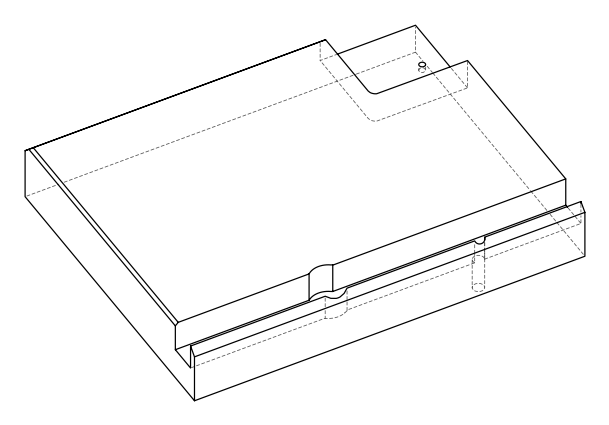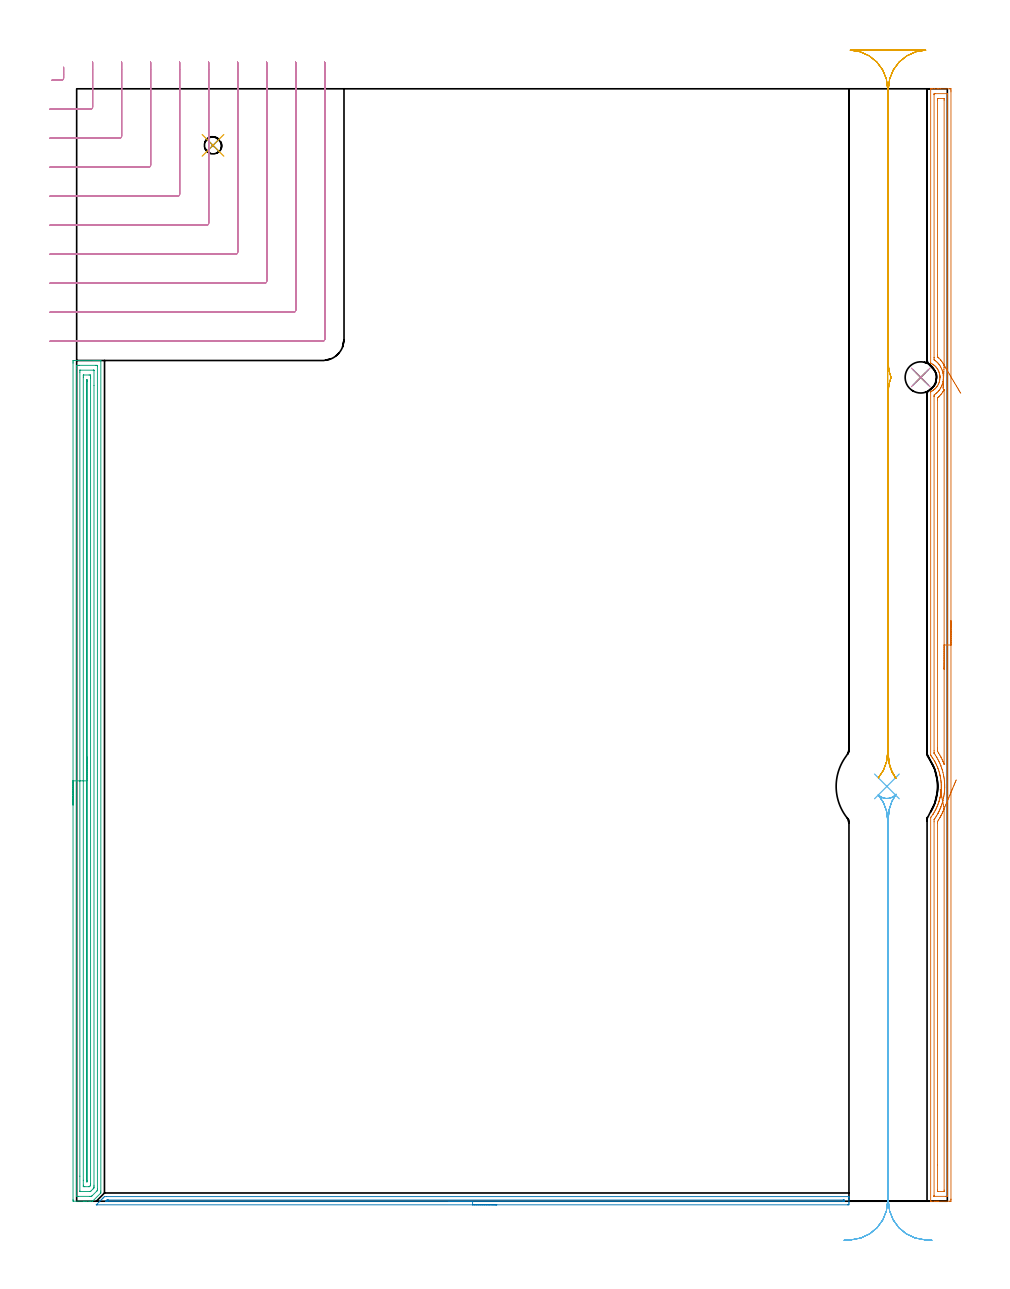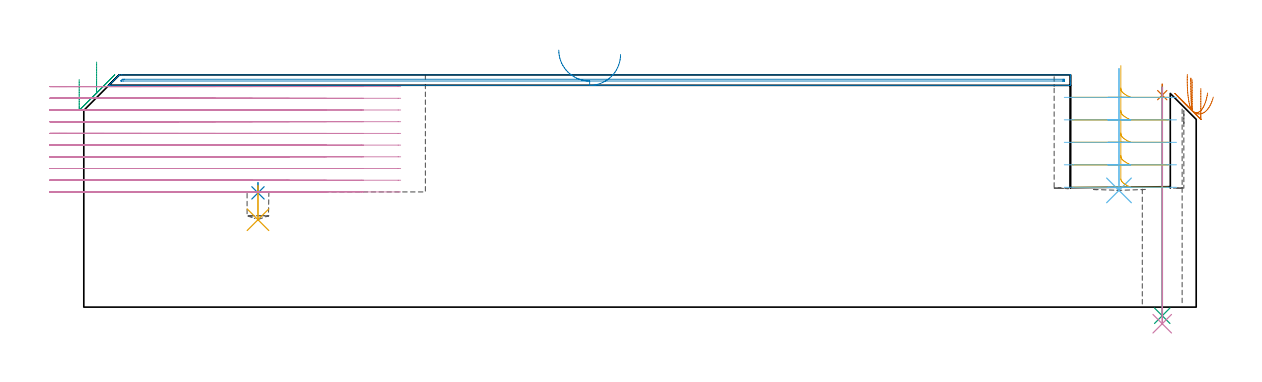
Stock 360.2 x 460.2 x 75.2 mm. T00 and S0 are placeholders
(PLAN: 12 operations, 7 tool changes, 69.8 min)
(1 SPOT_DRILL | STEP1HOLE | NXT0321_9005460120000 | 0.03 min | 582 mm3)
(2 SPOT_DRILL_1 | STEP1POCKET | NXT0321_9005460120000 | 0.04 min | 4146 mm3)
(3 DRILL_THROUGH_HOLE_INTO_CENTER | STEP1HOLE | NXT0301_042 | 0.3 min | 2719 mm3)
(4 DRILL_TO_ENLARGE_THROUGH_HOLE | STEP1HOLE | UGT0301_237 | 0.31 min | 6487 mm3)
(5 DRILL_BLIND_HOLE_INTO_CENTER | STEP1POCKET | NXT0301_042 | 0.05 min | 342 mm3)
(6 INDEXABLE_INSERT_DRILL_BLIND_HOLE_FROM_SOLID | STEP1POCKET_1 | NXT0302_036 | 0.16 min | 51102 mm3)
(7 AREA_MILL | FG_CHAMFER_SURFACE | UGT0205_001 | 11.42 min | 46106 mm3)
(8 AREA_MILL_1 | FG_CHAMFER_SURFACE_1 | UGT0205_001 | 5.1 min | 1828 mm3)
(9 AREA_MILL_2 | FG_CHAMFER_SURFACE_2 | UGT0205_001 | 14.06 min | 23388 mm3)
(10 MILL_CORNER_NOTCH_RECTANGULAR | CORNER_NOTCH_RECTANGULAR | NXT0201_012 | Follow Part, ap 4, ae 75% | 26.84 min | 465970 mm3)
(11 MILL_RECTANGULAR_SLOT | SLOT_RECTANGULAR | UGT0201_004 | Follow Part, ap 8, ae 75% | 7.36 min | 309107 mm3)
(12 MILL_RECTANGULAR_SLOT_1 | SLOT_RECTANGULAR_1 | UGT0201_004 | Follow Part, ap 8, ae 75% | 4.09 min | 177051 mm3)
(TOOL NXT0321_9005460120000 | NC Spot Drill, 142deg, 12mm, Carbide, Uncoated | D12 PA142 FL30 Z2)
(TOOL NXT0301_042 | Carbide Drill 7.1mm [860.1-0710-057A1-MM 2214] | D7.1 PA140 FL85 Z2)
(TOOL UGT0301_237 | Twist Drill 12.9 mm | D12.9 PA118 FL97 Z2)
(TOOL NXT0302_036 | Index. Insert Drill 42mm [880-D4200L50-05] | D42 PA176 FL210 Z2)
(TOOL UGT0205_001 | Chamfer Mill 20 x 3 x 45 deg. | D20 FL50 Z2)
(TOOL NXT0201_012 | ENDMILL 16mm [2P460-1600-NA 1630] | D16 FL38 Z6)
(TOOL UGT0201_004 | End Mill 32 mm | D32 FL53 Z6)
(OP 1 SPOT_DRILL)
G17 G21 G94 G90
T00 M6
G54
G17 G0 G90 X349.2 Y340.8 S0 M3
G43 Z85.2 H0
G94 G81 G98 Z68.645 F250. R72.2
G80
M5
M2
(OP 2 SPOT_DRILL_1)
G17 G21 G94 G90
T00 M6
G54
G17 G0 G90 X56.4 Y436.8 S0 M3
G43 Z85.2 H0
G94 G81 G98 Z36.994 F250. R40.3
G80
M5
M2
(OP 3 DRILL_THROUGH_HOLE_INTO_CENTER)
G17 G21 G94 G90
T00 M6
G54
G17 G0 G90 X349.2 Y340.8 S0 M3
G43 Z85.2 H1
G94 G73 G98 Z-2.792 F250. Q6.545 R71.2
G80
M5
M2
(OP 4 DRILL_TO_ENLARGE_THROUGH_HOLE)
G17 G21 G94 G90
T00 M6
G54
G17 G0 G90 X349.2 Y340.8 S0 M3
G43 Z85.2 H0
G94 G73 G98 Z-5.376 F250. Q12.429 R71.2
G80
M5
M2
(OP 5 DRILL_BLIND_HOLE_INTO_CENTER)
G17 G21 G94 G90
T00 M6
G54
G17 G0 G90 X56.4 Y436.8 S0 M3
G43 Z85.2 H1
G94 G81 G98 Z28.3 F250. R39.3
G80
M5
M2
(OP 6 INDEXABLE_INSERT_DRILL_BLIND_HOLE_FROM_SOLID)
G17 G21 G94 G90
T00 M6
G54
G17 G0 G90 X335.2 Y171.6 S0 M3
G43 Z85.2 H1
G94 G81 G98 Z37.8 F250. R77.2
G80
M5
M2
(OP 7 AREA_MILL)
G17 G21 G94 G90
T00 M6
G54
G17 G0 G90 X361.7 Y240.1 S1061 M3
G43 Z85.2 H0
Z70.8
G94 G1 Y240.062 Z69.928 F250.
Y239.948 Z69.064
Y239.759 Z68.212
Y239.497 Z67.38
Y239.163 Z66.574
Y238.76 Z65.8
Y238.292 Z65.064
Y237.76 Z64.372
Y237.171 Z63.729
Y236.528 Z63.14
Y235.836 Z62.608
Y235.1 Z62.14
Y234.326 Z61.737
Y233.52 Z61.403
Y232.688 Z61.141
Y231.836 Z60.952
Y230.972 Z60.838
Y230.1 Z60.8
Y0.881
X361.698 Y0.612 Z60.802
X361.692 Y0.007 Z60.806
X361.685 Y0.004 Z60.813
X361.075 Y0. Z61.422
X356.606 Z65.888
X356.044 Z66.453
X355.712 Z66.784
X355.151 Z67.346
X354.818 Z67.677
X353.764 Z68.735
X353.365 Y0.002 Z69.126
X353.33 Y0.005 Z69.161
X353.302 Y0.009 Z69.188
X353.3 Y0.166 Z69.2
Y158.664
X353.305 Y158.733 Z69.191
X353.344 Y158.796 Z69.154
X353.503 Y159.009 Z68.996
X354.138 Y159.903 Z68.361
X354.223 Y160.03 Z68.276
X354.299 Y160.152 Z68.2
X354.372 Y160.271 Z68.124
X354.699 Y160.797 Z67.799
X355.111 Y161.505 Z67.388
X355.213 Y161.692 Z67.286
X355.269 Y161.799 Z67.231
X355.441 Y162.137 Z67.056
X355.489 Y162.236 Z67.008
X355.66 Y162.586 Z66.839
X355.908 Y163.129 Z66.589
X356. Y163.327 Z66.5
X356.01 Y163.352 Z66.49
X356.062 Y163.48 Z66.435
X356.098 Y163.575 Z66.397
X356.218 Y163.887 Z66.278
X356.269 Y164.022 Z66.225
X356.405 Y164.374 Z66.092
X356.677 Y165.159 Z65.821
X356.695 Y165.212 Z65.801
X356.715 Y165.268 Z65.782
X356.789 Y165.51 Z65.706
X356.83 Y165.637 Z65.667
X356.887 Y165.821 Z65.611
X356.978 Y166.163 Z65.521
X357. Y166.254 Z65.498
X357.055 Y166.482 Z65.444
X357.106 Y166.701 Z65.39
X357.174 Y166.981 Z65.324
X357.192 Y167.057 Z65.306
X357.222 Y167.207 Z65.276
X357.297 Y167.594 Z65.198
X357.368 Y167.951 Z65.128
X357.451 Y168.487 Z65.045
X357.464 Y168.565 Z65.033
X357.508 Y168.845 Z64.99
X357.516 Y168.933 Z64.979
X357.566 Y169.38 Z64.928
X357.607 Y169.74 Z64.889
X357.616 Y169.857 Z64.881
X357.642 Y170.272 Z64.847
X357.67 Y170.634 Z64.826
X357.689 Y171.081 Z64.809
X357.69 Y171.104
Y171.165 Z64.806
X357.695 Y171.479 Z64.803
X357.696 Y171.528 Z64.802
X357.692 Y171.975 Z64.805
X357.688 Y172.058 Z64.807
X357.685 Y172.168 Z64.812
X357.677 Y172.422 Z64.82
X357.639 Y172.951 Z64.849
X357.618 Y173.316 Z64.878
X357.602 Y173.473 Z64.894
X357.564 Y173.844 Z64.931
X357.528 Y174.211 Z64.97
X357.394 Y175.105 Z65.103
X357.264 Y175.779 Z65.231
X357.223 Y175.999 Z65.275
X357.202 Y176.092 Z65.297
X357.193 Y176.13 Z65.306
X357.1 Y176.523 Z65.395
X357.041 Y176.784 Z65.458
X357.015 Y176.893 Z65.484
X356.887 Y177.379 Z65.611
X356.761 Y177.788 Z65.737
X356.606 Y178.244 Z65.891
X356.457 Y178.682 Z66.038
X356.345 Y178.979 Z66.151
X356.26 Y179.202 Z66.234
X356.199 Y179.365 Z66.297
X356.119 Y179.576 Z66.376
X356. Y179.872 Z66.499
X355.726 Y180.47 Z66.772
X355.47 Y180.988 Z67.026
X355.286 Y181.365 Z67.213
X355.112 Y181.695 Z67.388
X355.007 Y181.881 Z67.492
X354.952 Y181.978 Z67.546
X354.912 Y182.048 Z67.587
X354.788 Y182.259 Z67.71
X354.235 Y183.153 Z68.264
X353.88 Y183.667 Z68.618
X353.61 Y184.047 Z68.888
X353.498 Y184.197 Z69.001
X353.375 Y184.362 Z69.123
X353.305 Y184.467 Z69.191
X353.3 Y184.56 Z69.2
Y334.575
X353.305 Y334.9 Z69.191
X353.555 Y335.021 Z68.944
X353.592 Y335.039 Z68.907
X353.756 Y335.125 Z68.744
X353.846 Y335.172 Z68.654
X354.114 Y335.339 Z68.386
X354.223 Y335.407 Z68.276
X354.306 Y335.468 Z68.192
X354.372 Y335.516 Z68.125
X354.45 Y335.572 Z68.049
X354.658 Y335.723 Z67.84
X355.079 Y336.066 Z67.419
X355.111 Y336.097 Z67.387
X355.508 Y336.518 Z66.991
X355.877 Y336.96 Z66.622
X355.909 Y337.004 Z66.59
X356. Y337.128 Z66.499
X356.078 Y337.254 Z66.42
X356.224 Y337.486 Z66.275
X356.429 Y337.855 Z66.069
X356.47 Y337.942 Z66.029
X356.562 Y338.147 Z65.933
X356.606 Y338.239 Z65.893
X356.633 Y338.298 Z65.866
X356.808 Y338.749 Z65.688
X356.83 Y338.813 Z65.667
X356.888 Y338.988 Z65.611
X356.904 Y339.051 Z65.596
X356.969 Y339.314 Z65.529
X357.004 Y339.486 Z65.492
X357.037 Y339.643 Z65.46
X357.1 Y340.089 Z65.393
X357.134 Y340.537 Z65.36
X357.132 Y340.675 Z65.356
Y340.814 Z65.353
X357.133 Y340.816 Z65.354
X357.134 Y340.818 Z65.355
X357.135 Y340.856 Z65.357
X357.136 Y340.939 Z65.358
Y340.985
X357.132 Y341.041 Z65.36
X357.126 Y341.15 Z65.369
X357.107 Y341.431 Z65.386
X357.099 Y341.487 Z65.392
X357.083 Y341.621 Z65.413
X357.069 Y341.718 Z65.425
X357.048 Y341.88 Z65.448
X356.96 Y342.326 Z65.539
X356.887 Y342.611 Z65.611
X356.829 Y342.791 Z65.671
X356.787 Y342.918 Z65.712
X356.673 Y343.22 Z65.826
X356.606 Y343.362 Z65.892
X356.539 Y343.504 Z65.956
X356.463 Y343.671 Z66.035
X356.335 Y343.91 Z66.164
X356.226 Y344.114 Z66.274
X356.046 Y344.397 Z66.453
X356. Y344.471 Z66.5
X355.797 Y344.745 Z66.703
X355.712 Y344.85 Z66.788
X355.584 Y345.008 Z66.915
X355.414 Y345.191 Z67.083
X355.352 Y345.259 Z67.146
X355.111 Y345.5 Z67.388
X354.879 Y345.706 Z67.621
X354.842 Y345.737 Z67.658
X354.639 Y345.903 Z67.86
X354.52 Y345.986 Z67.98
X354.372 Y346.088 Z68.124
X354.237 Y346.183 Z68.262
X354.223 Y346.192 Z68.276
X353.784 Y346.453 Z68.715
X353.359 Y346.673 Z69.141
X353.307 Y346.71 Z69.193
X353.3 Y347.005 Z69.2
Y460.034
X353.302 Y460.19 Z69.188
X353.363 Y460.193 Z69.128
X353.764 Y460.2 Z68.735
X354.154 Z68.345
X354.818 Z67.677
X356.044 Z66.452
X356.606 Z65.888
X357.219 Z65.276
X361.075 Y460.199 Z61.422
X361.685 Y460.196 Z60.813
X361.692 Y460.193 Z60.806
X361.697 Y459.588 Z60.803
X361.7 Y458.964 Z60.8
Y230.1
X360.286 Z62.214
X360.285 Y2.398 Z62.215
Y2.295
X360.281 Y2.19 Z62.219
X360.274 Y2.01 Z62.226
X360.181 Y2.008 Z62.319
X359.685 Y2.001 Z62.815
X354.818 Z67.682
X354.762 Y2.002 Z67.738
X354.728 Y2.006 Z67.772
X354.723 Y2.008 Z67.777
X354.72 Y2.027 Z67.78
X354.717 Y2.086 Z67.783
X354.715 Y2.294 Z67.785
X354.714 Y2.398 Z67.786
X354.715 Y156.982 Z67.785
X354.719 Y157.771 Z67.781
X354.72 Y157.87 Z67.78
X354.818 Y158.024 Z67.682
X355.076 Y158.407 Z67.424
X355.248 Y158.664 Z67.252
X355.429 Y158.947 Z67.071
X355.712 Y159.398 Z66.788
X355.773 Y159.497 Z66.727
X355.808 Y159.557 Z66.692
X356.099 Y160.064 Z66.401
X356.318 Y160.45 Z66.182
X356.38 Y160.563 Z66.12
X356.419 Y160.637 Z66.081
X356.606 Y161.005 Z65.894
X356.717 Y161.232 Z65.783
X356.77 Y161.343 Z65.73
X357.001 Y161.841 Z65.499
X357.181 Y162.236 Z65.319
X357.238 Y162.367 Z65.262
X357.276 Y162.459 Z65.224
X357.5 Y163.03 Z65.
X357.527 Y163.101 Z64.973
X357.538 Y163.129 Z64.962
X357.763 Y163.759 Z64.737
X357.855 Y164.022 Z64.645
X357.991 Y164.424 Z64.509
X358.15 Y164.915 Z64.35
X358.173 Y164.988 Z64.327
X358.191 Y165.05 Z64.309
X358.206 Y165.103 Z64.294
X358.387 Y165.808 Z64.113
X358.394 Y165.837 Z64.106
X358.554 Y166.541 Z63.946
X358.587 Y166.701 Z63.913
X358.7 Y167.287 Z63.8
X358.756 Y167.594 Z63.744
X358.829 Y168.052 Z63.671
X358.894 Y168.487 Z63.606
X358.918 Y168.671 Z63.582
X358.938 Y168.836 Z63.562
X358.994 Y169.38 Z63.506
X359.018 Y169.649 Z63.482
X359.064 Y170.272 Z63.436
X359.076 Y170.484 Z63.424
X359.103 Y171.165 Z63.397
X359.108 Y171.303 Z63.392
Y171.345
X359.1 Y172.058 Z63.4
X359.095 Y172.251 Z63.405
X359.059 Y172.951 Z63.441
X359.044 Y173.195 Z63.456
X358.988 Y173.844 Z63.512
X358.955 Y174.176 Z63.545
X358.888 Y174.737 Z63.612
X358.821 Y175.203 Z63.679
X358.752 Y175.63 Z63.748
X358.631 Y176.286 Z63.869
X358.582 Y176.523 Z63.918
X358.379 Y177.431 Z64.121
X358.137 Y178.309 Z64.363
X358.023 Y178.679 Z64.477
X357.843 Y179.202 Z64.657
X357.546 Y180.049 Z64.954
X357.529 Y180.095 Z64.971
X357.5 Y180.169 Z65.
X357.166 Y180.988 Z65.334
X356.896 Y181.591 Z65.604
X356.754 Y181.881 Z65.746
X356.606 Y182.178 Z65.894
X356.298 Y182.774 Z66.202
X355.922 Y183.457 Z66.578
X355.795 Y183.667 Z66.705
X355.712 Y183.801 Z66.788
X355.231 Y184.56 Z67.269
X354.818 Y185.169 Z67.682
X354.757 Y185.264 Z67.743
X354.733 Y185.304 Z67.767
X354.721 Y185.35 Z67.779
X354.718 Y185.453 Z67.782
X354.716 Y185.555 Z67.784
X354.714 Y186.346 Z67.786
X354.715 Y332.893 Z67.785
X354.716 Y332.997 Z67.784
X354.721 Y333.205 Z67.779
X354.732 Y333.528 Z67.768
X354.818 Y333.592 Z67.682
X354.942 Y333.682 Z67.558
X355.38 Y334.014 Z67.12
X355.712 Y334.285 Z66.788
X355.869 Y334.418 Z66.631
X356.026 Y334.575 Z66.474
X356.305 Y334.875 Z66.195
X356.606 Y335.218 Z65.894
X356.72 Y335.354 Z65.78
X356.809 Y335.468 Z65.691
X357.094 Y335.873 Z65.406
X357.396 Y336.361 Z65.104
X357.42 Y336.401 Z65.08
X357.434 Y336.427 Z65.066
X357.5 Y336.553 Z65.
X357.728 Y337.026 Z64.772
X357.832 Y337.254 Z64.668
X357.991 Y337.656 Z64.509
X358.167 Y338.147 Z64.333
X358.19 Y338.215 Z64.31
X358.207 Y338.271 Z64.293
X358.219 Y338.321 Z64.281
X358.388 Y339.043 Z64.112
X358.394 Y339.073 Z64.106
X358.498 Y339.828 Z64.002
X358.508 Y339.933 Z63.992
X358.534 Y340.306 Z63.966
X358.547 Y340.673 Z63.954
Y340.826 Z63.953
X358.539 Y341.195 Z63.961
X358.514 Y341.598 Z63.986
X358.503 Y341.718 Z63.997
X358.394 Y342.505 Z64.106
X358.368 Y342.637 Z64.132
X358.254 Y343.121 Z64.246
X358.147 Y343.504 Z64.353
X358.022 Y343.876 Z64.478
X357.81 Y344.397 Z64.69
X357.5 Y345.032 Z65.
X357.361 Y345.29 Z65.139
X357.166 Y345.624 Z65.334
X356.77 Y346.183 Z65.73
X356.606 Y346.389 Z65.894
X356.287 Y346.754 Z66.213
X355.973 Y347.076 Z66.527
X355.712 Y347.316 Z66.788
X355.36 Y347.612 Z67.14
X354.872 Y347.969 Z67.628
X354.818 Y348.004 Z67.682
X354.721 Y348.066 Z67.779
X354.716 Y348.072 Z67.784
X354.714 Y348.862 Z67.786
Y348.966
X354.715 Y457.802 Z67.785
Y457.905
X354.719 Y458.01 Z67.781
X354.726 Y458.19 Z67.774
X354.818 Y458.192 Z67.682
X355.315 Y458.199 Z67.185
X360.181 Z62.319
X360.238 Y458.198 Z62.262
X360.272 Y458.194 Z62.228
X360.277 Y458.192 Z62.223
X360.28 Y458.173 Z62.22
X360.283 Y458.114 Z62.217
X360.285 Y457.906 Z62.215
X360.286 Y457.802 Z62.214
Y230.1
X358.872 Z63.628
X358.871 Y180.913 Z63.629
X358.87 Y180.877 Z63.63
X358.867 Y180.811 Z63.633
X358.857 Y180.829 Z63.643
X358.836 Y180.878 Z63.664
X358.473 Y181.802 Z64.027
X358.441 Y181.881 Z64.059
X358.394 Y181.992 Z64.106
X358.031 Y182.774 Z64.469
X357.69 Y183.477 Z64.81
X357.593 Y183.667 Z64.907
X357.5 Y183.844 Z65.
X357.101 Y184.56 Z65.399
X356.606 Y185.392 Z65.894
X356.569 Y185.453 Z65.931
X356.509 Y185.55 Z65.991
X356.135 Y186.142 Z66.365
X356.133 Y186.346 Z66.367
X356.13 Y186.822 Z66.37
X356.129 Y187.238 Z66.371
X356.128 Y187.716 Z66.372
X356.129 Y331.48 Z66.371
X356.13 Y331.896 Z66.37
X356.132 Y332.135 Z66.368
X356.135 Y332.253 Z66.365
X356.141 Y332.303 Z66.359
X356.651 Y332.744 Z65.849
X356.698 Y332.789 Z65.802
X357.085 Y333.203 Z65.415
X357.517 Y333.682 Z64.983
X357.769 Y333.999 Z64.731
X357.897 Y334.178 Z64.603
X358.171 Y334.575 Z64.329
X358.257 Y334.711 Z64.243
X358.394 Y334.938 Z64.106
X358.585 Y335.276 Z63.915
X358.69 Y335.468 Z63.81
X358.74 Y335.565 Z63.76
X358.817 Y335.714 Z63.683
X358.851 Y335.777 Z63.649
X358.865 Y335.798 Z63.635
X358.866 Y335.772 Z63.634
X358.87 Y335.643 Z63.63
X358.871 Y335.538 Z63.629
X358.872 Y335.468
Y230.1 Z63.628
Y229.228 Z63.666
Y228.364 Z63.78
Y227.512 Z63.969
Y226.68 Z64.232
Y225.874 Z64.565
Y225.1 Z64.968
Y224.364 Z65.437
Y223.672 Z65.968
Y223.029 Z66.557
Y222.44 Z67.201
Y221.908 Z67.893
Y221.44 Z68.628
Y221.037 Z69.402
Y220.703 Z70.208
Y220.441 Z71.04
Y220.252 Z71.892
Y220.138 Z72.757
Y220.1 Z73.628
G0 Z85.2
X357.33 Y170.15
Z75.356
G1 X357.305 Y170.277 Z74.494
X357.295 Y170.329 Z73.623
X357.299 Y170.306 Z72.751
X357.319 Y170.209 Z71.884
X357.352 Y170.038 Z71.029
X357.4 Y169.795 Z70.193
X357.463 Y169.481 Z69.381
X357.538 Y169.099 Z68.601
X357.627 Y168.651 Z67.857
X357.727 Y168.142 Z67.156
X357.84 Y167.575 Z66.503
X357.962 Y166.954 Z65.902
X358.095 Y166.284 Z65.359
X358.236 Y165.57 Z64.878
X358.385 Y164.818 Z64.462
X358.54 Y164.033 Z64.115
X358.701 Y163.221 Z63.838
X358.865 Y162.389 Z63.635
X358.868 Y162.377 Z63.632
X358.87 Y162.335 Z63.63
X358.871 Y162.269 Z63.629
X358.872 Y162.236 Z63.628
X358.871 Y4.6 Z63.629
X358.869 Y4.184 Z63.631
X358.867 Y4.065 Z63.633
X358.865 Y4.015 Z63.635
X358.762 Y4.009 Z63.738
X358.576 Y4.002 Z63.924
X356.422 Y4.001 Z66.078
X356.299 Y4.002 Z66.201
X356.201 Y4.006 Z66.299
X356.14 Y4.01 Z66.36
X356.135 Y4.027 Z66.365
X356.133 Y4.184 Z66.367
X356.129 Y4.66 Z66.371
X356.128 Y14.956 Z66.372
X356.129 Y156.462 Z66.371
X356.131 Y156.878 Z66.369
X356.133 Y156.997 Z66.367
X356.135 Y157.053 Z66.365
X356.161 Y157.097 Z66.339
X356.247 Y157.237 Z66.253
X356.585 Y157.771 Z65.915
X356.606 Y157.805 Z65.894
X356.928 Y158.343 Z65.572
X357.118 Y158.664 Z65.382
X357.256 Y158.908 Z65.244
X357.5 Y159.344 Z65.
X357.574 Y159.483 Z64.926
X357.611 Y159.557 Z64.889
X357.869 Y160.082 Z64.631
X358.047 Y160.45 Z64.453
X358.157 Y160.686 Z64.343
X358.394 Y161.201 Z64.106
X358.437 Y161.3 Z64.063
X358.455 Y161.343 Z64.045
X358.572 Y161.64 Z63.928
X358.689 Y161.941 Z63.811
X358.818 Y162.275 Z63.682
X358.84 Y162.329 Z63.66
X358.865 Y162.389 Z63.635
X359.186 Y163.15 Z63.355
X359.516 Y163.931 Z63.147
X359.851 Y164.725 Z63.015
X360.19 Y165.527 Z62.957
X360.529 Y166.33 Z62.976
X360.866 Y167.129 Z63.071
X361.199 Y167.918 Z63.242
X361.525 Y168.689 Z63.486
X361.841 Y169.438 Z63.802
X362.145 Y170.159 Z64.188
X362.435 Y170.846 Z64.64
X362.709 Y171.494 Z65.156
X362.964 Y172.099 Z65.731
X363.199 Y172.655 Z66.361
X363.411 Y173.158 Z67.042
X363.6 Y173.604 Z67.767
X363.763 Y173.991 Z68.532
X363.899 Y174.314 Z69.33
G0 Z85.2
X365.738 Y334.237
Z67.991
G1 X365.519 Y334.607 Z67.232
X365.266 Y335.033 Z66.513
X364.982 Y335.511 Z65.841
X364.669 Y336.037 Z65.219
X364.33 Y336.608 Z64.653
X363.967 Y337.219 Z64.147
X363.583 Y337.865 Z63.705
X363.18 Y338.542 Z63.331
X362.763 Y339.245 Z63.026
X362.333 Y339.968 Z62.794
X361.895 Y340.706 Z62.636
X361.452 Y341.452 Z62.553
X361.006 Y342.202 Z62.546
X360.562 Y342.95 Z62.616
X360.122 Y343.689 Z62.76
X359.691 Y344.415 Z62.98
X359.271 Y345.122 Z63.272
X358.866 Y345.804 Z63.634
X358.825 Y345.872 Z63.675
X358.657 Y346.183 Z63.843
X358.394 Y346.66 Z64.106
X358.132 Y347.076 Z64.368
X357.874 Y347.448 Z64.626
X357.5 Y347.949 Z65.
X357.484 Y347.969 Z65.016
X357.379 Y348.09 Z65.121
X356.635 Y348.862 Z65.865
X356.606 Y348.889 Z65.894
X356.348 Y349.12 Z66.152
X356.231 Y349.23 Z66.269
X356.135 Y349.332 Z66.365
X356.132 Y349.755 Z66.368
X356.129 Y350.232 Z66.371
Y455.6
X356.13 Y456.016 Z66.37
X356.133 Y456.135 Z66.367
X356.135 Y456.185 Z66.365
X356.238 Y456.191 Z66.262
X356.423 Y456.199 Z66.077
X358.578 Y456.2 Z63.922
X358.701 Y456.198 Z63.799
X358.799 Y456.195 Z63.701
X358.86 Y456.19 Z63.64
X358.865 Y456.173 Z63.635
X358.867 Y456.016 Z63.633
X358.871 Y455.539 Z63.629
Y345.949
X358.869 Y345.87 Z63.631
X358.866 Y345.804 Z63.634
X358.828 Y344.936 Z63.71
X358.791 Y344.077 Z63.861
X358.755 Y343.235 Z64.086
X358.72 Y342.416 Z64.384
X358.686 Y341.626 Z64.752
X358.653 Y340.871 Z65.188
X358.623 Y340.157 Z65.688
X358.594 Y339.489 Z66.248
X358.567 Y338.872 Z66.864
X358.543 Y338.311 Z67.532
X358.522 Y337.811 Z68.247
X358.503 Y337.375 Z69.002
X358.487 Y337.006 Z69.792
X358.474 Y336.707 Z70.612
X358.464 Y336.481 Z71.454
X358.458 Y336.329 Z72.313
X358.455 Y336.252 Z73.182
Z74.055
G0 Z85.2
M5
M2
(OP 8 AREA_MILL_1)
G17 G21 G94 G90
T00 M6
G54
G17 G0 G90 X173.8 Y-1.5 S1061 M3
G43 Z85.2 H0
Z81.8
G94 G1 X173.762 Z80.928 F250.
X173.648 Z80.064
X173.459 Z79.212
X173.197 Z78.38
X172.863 Z77.574
X172.46 Z76.8
X171.992 Z76.064
X171.46 Z75.372
X170.871 Z74.729
X170.228 Z74.14
X169.536 Z73.608
X168.8 Z73.14
X168.026 Z72.737
X167.22 Z72.403
X166.388 Z72.141
X165.537 Z71.952
X164.672 Z71.838
X163.8 Z71.8
X8.616
X8.278 Y-1.498 Z71.802
X8.114 Y-1.495 Z71.805
X8.108 Y-1.493 Z71.807
X9.068 Y-0.531 Z72.767
X9.171 Y-0.427 Z72.869
X9.503 Y-0.097 Z73.203
X9.721 Y0.121 Z73.421
X9.945 Y0.346 Z73.644
X10.065 Y0.467 Z73.763
X10.237 Y0.638 Z73.936
X10.512 Y0.913 Z74.211
X10.674 Y1.077 Z74.371
X10.833 Y1.234 Z74.532
X10.959 Y1.36 Z74.658
X11.113 Y1.515 Z74.81
X11.406 Y1.805 Z75.103
X11.498 Y1.894 Z75.192
X12.3 Y1.9 Z75.2
X319.323
X319.49 Y1.898 Z75.189
X319.497 Y1.75 Z75.042
X319.5 Y1.594 Z74.894
Y1.335 Z74.634
Y0.638 Z73.933
Y-0.587 Z72.71
X319.495 Y-1.115 Z72.179
X319.49 Y-1.491 Z71.804
X319.263 Y-1.496 Z71.802
X318.876 Y-1.5 Z71.8
X163.8
Y-0.086 Z73.214
X12.768 Y-0.085 Z73.215
X12.3 Y-0.082 Z73.218
X12.137 Y-0.079 Z73.221
X11.99 Y-0.071 Z73.229
X12.056 Y0. Z73.3
X12.139 Y0.086 Z73.386
X12.3 Y0.249 Z73.549
X12.5 Y0.442 Z73.742
X12.537 Y0.476 Z73.776
X12.605 Y0.479 Z73.779
X12.753 Y0.482 Z73.782
X13.051 Y0.485 Z73.785
X13.194 Y0.486 Z73.786
X317.088 Y0.485 Z73.785
X317.245 Y0.484 Z73.784
X317.445 Y0.48 Z73.78
X317.487 Y0.479 Z73.779
X317.492 Y0.452 Z73.752
X317.495 Y0.418 Z73.718
X317.499 Y0.236 Z73.536
X317.493 Y-0.002 Z73.298
X317.49 Y-0.068 Z73.232
X317.482 Y-0.079 Z73.221
X317.452 Y-0.081 Z73.219
X317.379 Y-0.084 Z73.216
X317.088 Y-0.085 Z73.215
X316.932 Y-0.086 Z73.214
X163.8
X162.928 Z73.252
X162.064 Z73.366
X161.212 Z73.555
X160.38 Z73.817
X159.574 Z74.151
X158.8 Z74.554
X158.064 Z75.023
X157.372 Z75.554
X156.729 Z76.143
X156.14 Z76.786
X155.609 Z77.478
X155.14 Z78.214
X154.737 Z78.988
X154.403 Z79.794
X154.141 Z80.626
X153.952 Z81.478
X153.838 Z82.343
X153.8 Z83.214
G0 Z85.2
M5
M2
(OP 9 AREA_MILL_2)
G17 G21 G94 G90
T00 M6
G54
G17 G0 G90 X-1.5 Y163.9 S1061 M3
G43 Z85.2 H0
Z73.7
G94 G1 Y163.938 Z72.828 F250.
Y164.052 Z71.964
Y164.241 Z71.112
Y164.503 Z70.28
Y164.837 Z69.474
Y165.24 Z68.7
Y165.708 Z67.964
Y166.24 Z67.272
Y166.829 Z66.629
Y167.472 Z66.04
Y168.164 Z65.508
Y168.9 Z65.04
Y169.674 Z64.637
Y170.48 Z64.303
Y171.312 Z64.041
Y172.164 Z63.852
Y173.028 Z63.738
Y173.9 Z63.7
Y346.755
X-1.499 Y347.184 Z63.701
X-1.495 Y347.643 Z63.703
X-1.492 Y347.79 Z63.706
X-1.042 Y347.8 Z64.156
X6.896 Z72.09
X7.443 Z72.64
X7.778 Z72.974
X8.325 Z73.521
X8.66 Z73.855
X9.329 Z74.529
X9.652 Z74.852
X9.994 Y347.793 Z75.184
X9.997 Y347.792 Z75.188
X10. Y347.63 Z75.2
Y4.189
X9.994 Y3.403 Z75.192
X9.984 Y3.383 Z75.182
X6.641 Y0.041 Z71.838
X6.599 Y0.01 Z71.796
X6.561 Y0. Z71.759
X6.508 Z71.707
X5.801 Z71.001
X5.132 Z70.327
X3.915 Z69.112
X3.368 Z68.562
X2.76 Z67.955
X-1.316 Y0.001 Z63.881
X-1.492 Y0.01 Z63.706
X-1.499 Y0.186 Z63.699
X-1.5 Y0.616 Z63.7
Y173.9
X-0.086 Z65.114
Y344.504
X-0.084 Y345.321 Z65.116
X-0.082 Y345.397 Z65.118
X-0.066 Y345.79 Z65.134
X0.327 Y345.797 Z65.527
X0.722 Y345.799 Z65.922
X1.207 Y345.8 Z66.407
X7.778 Y345.799 Z72.978
X8.266 Y345.797 Z73.466
X8.482 Y345.79 Z73.682
X8.579 Y345.77 Z73.779
X8.584 Y345.474 Z73.784
X8.585 Y345.397 Z73.785
Y5.082
X8.581 Y4.673 Z73.781
X8.579 Y4.47 Z73.779
X8.57 Y4.431 Z73.77
X8.546 Y4.403 Z73.746
X8.499 Y4.352 Z73.699
X8.339 Y4.189 Z73.539
X6.553 Y2.403 Z71.753
X6.28 Y2.133 Z71.48
X6.19 Y2.047 Z71.39
X6.157 Y2.019 Z71.357
X6.113 Y2.01 Z71.313
X6.014 Y2.007 Z71.214
X5.529 Y2.001 Z70.729
X0.722 Z65.922
X0.234 Y2.003 Z65.434
X0.018 Y2.01 Z65.218
X-0.079 Y2.03 Z65.121
X-0.085 Y2.326 Z65.115
Y2.403
X-0.086 Y173.9 Z65.114
X1.328 Z66.528
X1.329 Y342.997 Z66.529
X1.33 Y343.611 Z66.53
X1.332 Y343.75 Z66.532
X1.335 Y343.782 Z66.535
X1.337 Y343.79 Z66.537
X1.356 Y343.793 Z66.556
X1.419 Y343.799 Z66.619
X6.896 Z72.096
X7.082 Y343.797 Z72.282
X7.135 Y343.794 Z72.335
X7.163 Y343.79 Z72.363
X7.165 Y343.776 Z72.365
X7.169 Y343.704 Z72.369
X7.171 Y343.611 Z72.371
X7.172 Y337.484 Z72.372
X7.171 Y6.59 Z72.371
X7.167 Y5.975 Z72.367
X7.165 Y5.703 Z72.365
X7.147 Y5.458 Z72.347
X6.896 Y5.197 Z72.096
X6.84 Y5.139 Z72.04
X5.889 Y4.189 Z71.089
X5.734 Y4.042 Z70.934
X5.706 Y4.017 Z70.906
X5.629 Y4.01 Z70.829
X5.505 Y4.004 Z70.705
X5.318 Y4.001 Z70.518
X1.604 Z66.804
X1.418 Y4.003 Z66.618
X1.365 Y4.006 Z66.565
X1.337 Y4.01 Z66.537
X1.335 Y4.024 Z66.535
X1.331 Y4.096 Z66.531
X1.329 Y4.189 Z66.529
X1.328 Y10.358 Z66.528
Y173.9
X2.743 Z67.943
Y340.931
X2.747 Y341.561 Z67.947
X2.75 Y341.773 Z67.95
X2.756 Y341.791 Z67.956
X2.779 Y341.794 Z67.979
X2.832 Y341.797 Z68.032
X2.939 Y341.799 Z68.139
X5.156 Y341.8 Z70.356
X5.564 Y341.79 Z70.764
X5.75 Y341.78 Z70.95
X5.752 Y341.673 Z70.952
X5.756 Y341.192 Z70.956
X5.757 Y340.931 Z70.957
Y340.298
Y7.129
X5.756 Y6.869 Z70.956
X5.752 Y6.553 Z70.952
X5.75 Y6.517 Z70.95
X5.732 Y6.493 Z70.932
X5.692 Y6.446 Z70.892
X5.622 Y6.373 Z70.822
X5.457 Y6.211 Z70.657
X5.324 Y6.084 Z70.524
X5.237 Y6.01 Z70.437
X5.132 Y6.002 Z70.332
X5.107 Y6.001 Z70.307
X3.343 Y6. Z68.543
X2.936 Y6.01 Z68.136
X2.75 Y6.02 Z67.95
X2.748 Y6.127 Z67.948
X2.744 Y6.608 Z67.944
X2.743 Y8.655 Z67.943
Y173.9
X4.157 Z69.357
Y339.239
X4.158 Y339.334 Z69.358
X4.164 Y339.522 Z69.364
X4.176 Y339.79 Z69.376
X4.25 Y339.792 Z69.45
X4.335 Y339.79 Z69.535
X4.341 Y339.428 Z69.541
X4.343 Y339.239 Z69.543
Y8.561
X4.342 Y8.467 Z69.542
X4.336 Y8.279 Z69.536
X4.324 Y8.01 Z69.524
X4.25 Y8.008 Z69.45
X4.165 Y8.01 Z69.365
X4.159 Y8.372 Z69.359
X4.157 Y8.561 Z69.357
Y173.9
Y174.772 Z69.395
Y175.636 Z69.509
Y176.488 Z69.698
Y177.32 Z69.96
Y178.126 Z70.294
Y178.9 Z70.697
Y179.636 Z71.165
Y180.328 Z71.696
Y180.971 Z72.286
Y181.56 Z72.929
Y182.092 Z73.621
Y182.56 Z74.357
Y182.963 Z75.131
Y183.297 Z75.937
Y183.559 Z76.769
Y183.748 Z77.62
Y183.862 Z78.485
Y183.9 Z79.357
G0 Z85.2
M5
M2
(OP 10 MILL_CORNER_NOTCH_RECTANGULAR)
G17 G21 G94 G90
T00 M6
G54
G17 G0 G90 X-10.144 Y463.8 S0 M3
G43 Z85.2 H1
Z71.41
G94 G1 X-7.144 F250.
X-6.193
G3 X-5.4 Y464.593 R0.8
G1 Y466.103
Y469.103
G0 Z85.2
X-11. Y451.798
Z71.41
G1 X-8. Y451.8
X-7.923 F500.
X5.807
G3 X6.6 Y452.593 R0.8
G1 Y468.2
Y471.2 F250.
G0 Z85.2
X-11. Y439.797
Z71.41
G1 X-8. Y439.8
X-7.923 F500.
X17.807
G3 X18.6 Y440.593 R0.8
G1 Y468.2
Y471.2 F250.
G0 Z85.2
X-11. Y427.797
Z71.41
G1 X-8. Y427.8
X-7.923 F500.
X29.806
G3 X30.6 Y428.594 R0.8
G1 Y468.2
Y471.2 F250.
G0 Z85.2
X-11. Y415.796
Z71.41
G1 X-8. Y415.8
X-7.923 F500.
X41.806
G3 X42.6 Y416.594 R0.8
G1 Y468.2
Y471.2 F250.
G0 Z85.2
X-11. Y403.795
Z71.41
G1 X-8. Y403.8
X-7.923 F500.
X53.805
G3 X54.6 Y404.595 R0.8
G1 Y468.2
Y471.2 F250.
G0 Z85.2
X-11. Y391.793
Z71.41
G1 X-8. Y391.8
X-7.923 F500.
X65.805
G3 X66.6 Y392.595 R0.8
G1 Y468.2
Y471.2 F250.
G0 Z85.2
X-11. Y379.79
Z71.41
G1 X-8. Y379.8
X-7.923 F500.
X77.805
G3 X78.6 Y380.595 R0.8
G1 Y468.2
Y471.2 F250.
G0 Z85.2
X-11. Y367.78
Z71.41
G1 X-8. Y367.8
X-7.923 F500.
X89.805
G3 X90.6 Y368.595 R0.8
G1 Y468.2
Y471.2 F250.
G0 Z85.2
X-10.923 Y355.8
Z71.41
G1 X-7.923
X101.804 F500.
G3 X102.6 Y356.596 R0.8
G1 Y468.2
Y471.2 F250.
G0 Z85.2
X-10.144 Y463.8
Z67.62
G1 X-7.144
X-6.193
G3 X-5.4 Y464.593 R0.8
G1 Y466.103
Y469.103
G0 Z85.2
X-11. Y451.8
Z67.62
G1 X-8.
X5.807 F500.
G3 X6.6 Y452.593 R0.8
G1 Y468.2
Y471.2 F250.
G0 Z85.2
X-11. Y439.8
Z67.62
G1 X-8.
X17.807 F500.
G3 X18.6 Y440.593 R0.8
G1 Y468.2
Y471.2 F250.
G0 Z85.2
X-11. Y427.8
Z67.62
G1 X-8.
X29.806 F500.
G3 X30.6 Y428.594 R0.8
G1 Y468.2
Y471.2 F250.
G0 Z85.2
X-11. Y415.8
Z67.62
G1 X-8.
X41.806 F500.
G3 X42.6 Y416.594 R0.8
G1 Y468.2
Y471.2 F250.
G0 Z85.2
X-11. Y403.8
Z67.62
G1 X-8.
X53.805 F500.
G3 X54.6 Y404.595 R0.8
G1 Y468.2
Y471.2 F250.
G0 Z85.2
X-11. Y391.8
Z67.62
G1 X-8.
X65.805 F500.
G3 X66.6 Y392.595 R0.8
G1 Y468.2
Y471.2 F250.
G0 Z85.2
X-11. Y379.8
Z67.62
G1 X-8.
X77.805 F500.
G3 X78.6 Y380.595 R0.8
G1 Y468.2
Y471.2 F250.
G0 Z85.2
X-11. Y367.8
Z67.62
G1 X-8.
X89.805 F500.
G3 X90.6 Y368.595 R0.8
G1 Y468.2
Y471.2 F250.
G0 Z85.2
X-11. Y355.8
Z67.62
G1 X-8.
X101.804 F500.
G3 X102.6 Y356.596 R0.8
G1 Y468.2
Y471.2 F250.
G0 Z85.2
X-10.144 Y463.8
Z63.83
G1 X-7.144
X-6.193
G3 X-5.4 Y464.593 R0.8
G1 Y466.103
Y469.103
G0 Z85.2
X-11. Y451.8
Z63.83
G1 X-8.
X5.807 F500.
G3 X6.6 Y452.593 R0.8
G1 Y468.2
Y471.2 F250.
G0 Z85.2
X-11. Y439.8
Z63.83
G1 X-8.
X17.807 F500.
G3 X18.6 Y440.593 R0.8
G1 Y468.2
Y471.2 F250.
G0 Z85.2
X-11. Y427.8
Z63.83
G1 X-8.
X29.806 F500.
G3 X30.6 Y428.594 R0.8
G1 Y468.2
Y471.2 F250.
G0 Z85.2
X-11. Y415.8
Z63.83
G1 X-8.
X41.806 F500.
G3 X42.6 Y416.594 R0.8
G1 Y468.2
Y471.2 F250.
G0 Z85.2
X-11. Y403.8
Z63.83
G1 X-8.
X53.805 F500.
G3 X54.6 Y404.595 R0.8
G1 Y468.2
Y471.2 F250.
G0 Z85.2
X-11. Y391.8
Z63.83
G1 X-8.
X65.805 F500.
G3 X66.6 Y392.595 R0.8
G1 Y468.2
Y471.2 F250.
G0 Z85.2
X-11. Y379.8
Z63.83
G1 X-8.
X77.805 F500.
G3 X78.6 Y380.595 R0.8
G1 Y468.2
Y471.2 F250.
G0 Z85.2
X-11. Y367.8
Z63.83
G1 X-8.
X89.805 F500.
G3 X90.6 Y368.595 R0.8
G1 Y468.2
Y471.2 F250.
G0 Z85.2
X-11. Y355.8
Z63.83
G1 X-8.
X101.804 F500.
G3 X102.6 Y356.596 R0.8
G1 Y468.2
Y471.2 F250.
G0 Z85.2
X-10.144 Y463.8
Z60.04
G1 X-7.144
X-6.193
G3 X-5.4 Y464.593 R0.8
G1 Y466.103
Y469.103
G0 Z85.2
X-11. Y451.8
Z60.04
G1 X-8.
X5.807 F500.
G3 X6.6 Y452.593 R0.8
G1 Y468.2
Y471.2 F250.
G0 Z85.2
X-11. Y439.8
Z60.04
G1 X-8.
X17.806 F500.
G3 X18.6 Y440.594 R0.8
G1 Y468.2
Y471.2 F250.
G0 Z85.2
X-11. Y427.8
Z60.04
G1 X-8.
X29.806 F500.
G3 X30.6 Y428.594 R0.8
G1 Y468.2
Y471.2 F250.
G0 Z85.2
X-11. Y415.8
Z60.04
G1 X-8.
X41.806 F500.
G3 X42.6 Y416.594 R0.8
G1 Y468.2
Y471.2 F250.
G0 Z85.2
X-11. Y403.8
Z60.04
G1 X-8.
X53.805 F500.
G3 X54.6 Y404.595 R0.8
G1 Y468.2
Y471.2 F250.
G0 Z85.2
X-11. Y391.8
Z60.04
G1 X-8.
X65.805 F500.
G3 X66.6 Y392.595 R0.8
G1 Y468.2
Y471.2 F250.
G0 Z85.2
X-11. Y379.8
Z60.04
G1 X-8.
X77.805 F500.
G3 X78.6 Y380.595 R0.8
G1 Y468.2
Y471.2 F250.
G0 Z85.2
X-11. Y367.8
Z60.04
G1 X-8.
X89.805 F500.
G3 X90.6 Y368.595 R0.8
G1 Y468.2
Y471.2 F250.
G0 Z85.2
X-11. Y355.8
Z60.04
G1 X-8.
X101.804 F500.
G3 X102.6 Y356.596 R0.8
G1 Y468.2
Y471.2 F250.
G0 Z85.2
X-10.144 Y463.8
Z56.25
G1 X-7.144
X-6.193
G3 X-5.4 Y464.593 R0.8
G1 Y466.103
Y469.103
G0 Z85.2
X-11. Y451.8
Z56.25
G1 X-8.
X5.807 F500.
G3 X6.6 Y452.593 R0.8
G1 Y468.2
Y471.2 F250.
G0 Z85.2
X-11. Y439.8
Z56.25
G1 X-8.
X17.806 F500.
G3 X18.6 Y440.594 R0.8
G1 Y468.2
Y471.2 F250.
G0 Z85.2
X-11. Y427.8
Z56.25
G1 X-8.
X29.806 F500.
G3 X30.6 Y428.594 R0.8
G1 Y468.2
Y471.2 F250.
G0 Z85.2
X-11. Y415.8
Z56.25
G1 X-8.
X41.806 F500.
G3 X42.6 Y416.594 R0.8
G1 Y468.2
Y471.2 F250.
G0 Z85.2
X-11. Y403.8
Z56.25
G1 X-8.
X53.805 F500.
G3 X54.6 Y404.595 R0.8
G1 Y468.2
Y471.2 F250.
G0 Z85.2
X-11. Y391.8
Z56.25
G1 X-8.
X65.805 F500.
G3 X66.6 Y392.595 R0.8
G1 Y468.2
Y471.2 F250.
G0 Z85.2
X-11. Y379.8
Z56.25
G1 X-8.
X77.805 F500.
G3 X78.6 Y380.595 R0.8
G1 Y468.2
Y471.2 F250.
G0 Z85.2
X-11. Y367.8
Z56.25
G1 X-8.
X89.805 F500.
G3 X90.6 Y368.595 R0.8
G1 Y468.2
Y471.2 F250.
G0 Z85.2
X-11. Y355.8
Z56.25
G1 X-8.
X101.804 F500.
G3 X102.6 Y356.596 R0.8
G1 Y468.2
Y471.2 F250.
G0 Z85.2
X-10.144 Y463.8
Z52.46
G1 X-7.144
X-6.193
G3 X-5.4 Y464.593 R0.8
G1 Y466.103
Y469.103
G0 Z85.2
X-11. Y451.8
Z52.46
G1 X-8.
X5.807 F500.
G3 X6.6 Y452.593 R0.8
G1 Y468.2
Y471.2 F250.
G0 Z85.2
X-11. Y439.8
Z52.46
G1 X-8.
X17.806 F500.
G3 X18.6 Y440.594 R0.8
G1 Y468.2
Y471.2 F250.
G0 Z85.2
X-11. Y427.8
Z52.46
G1 X-8.
X29.806 F500.
G3 X30.6 Y428.594 R0.8
G1 Y468.2
Y471.2 F250.
G0 Z85.2
X-11. Y415.8
Z52.46
G1 X-8.
X41.806 F500.
G3 X42.6 Y416.594 R0.8
G1 Y468.2
Y471.2 F250.
G0 Z85.2
X-11. Y403.8
Z52.46
G1 X-8.
X53.805 F500.
G3 X54.6 Y404.595 R0.8
G1 Y468.2
Y471.2 F250.
G0 Z85.2
X-11. Y391.8
Z52.46
G1 X-8.
X65.805 F500.
G3 X66.6 Y392.595 R0.8
G1 Y468.2
Y471.2 F250.
G0 Z85.2
X-11. Y379.8
Z52.46
G1 X-8.
X77.805 F500.
G3 X78.6 Y380.595 R0.8
G1 Y468.2
Y471.2 F250.
G0 Z85.2
X-11. Y367.8
Z52.46
G1 X-8.
X89.805 F500.
G3 X90.6 Y368.595 R0.8
G1 Y468.2
Y471.2 F250.
G0 Z85.2
X-11. Y355.8
Z52.46
G1 X-8.
X101.804 F500.
G3 X102.6 Y356.596 R0.8
G1 Y468.2
Y471.2 F250.
G0 Z85.2
X-10.144 Y463.8
Z48.67
G1 X-7.144
X-6.193
G3 X-5.4 Y464.593 R0.8
G1 Y466.103
Y469.103
G0 Z85.2
X-11. Y451.8
Z48.67
G1 X-8.
X5.807 F500.
G3 X6.6 Y452.593 R0.8
G1 Y468.2
Y471.2 F250.
G0 Z85.2
X-11. Y439.8
Z48.67
G1 X-8.
X17.806 F500.
G3 X18.6 Y440.594 R0.8
G1 Y468.2
Y471.2 F250.
G0 Z85.2
X-11. Y427.8
Z48.67
G1 X-8.
X29.806 F500.
G3 X30.6 Y428.594 R0.8
G1 Y468.2
Y471.2 F250.
G0 Z85.2
X-11. Y415.8
Z48.67
G1 X-8.
X41.806 F500.
G3 X42.6 Y416.594 R0.8
G1 Y468.2
Y471.2 F250.
G0 Z85.2
X-11. Y403.8
Z48.67
G1 X-8.
X53.805 F500.
G3 X54.6 Y404.595 R0.8
G1 Y468.2
Y471.2 F250.
G0 Z85.2
X-11. Y391.8
Z48.67
G1 X-8.
X65.805 F500.
G3 X66.6 Y392.595 R0.8
G1 Y468.2
Y471.2 F250.
G0 Z85.2
X-11. Y379.8
Z48.67
G1 X-8.
X77.805 F500.
G3 X78.6 Y380.595 R0.8
G1 Y468.2
Y471.2 F250.
G0 Z85.2
X-11. Y367.8
Z48.67
G1 X-8.
X89.805 F500.
G3 X90.6 Y368.595 R0.8
G1 Y468.2
Y471.2 F250.
G0 Z85.2
X-11. Y355.8
Z48.67
G1 X-8.
X101.804 F500.
G3 X102.6 Y356.596 R0.8
G1 Y468.2
Y471.2 F250.
G0 Z85.2
X-10.144 Y463.8
Z44.88
G1 X-7.144
X-6.193
G3 X-5.4 Y464.593 R0.8
G1 Y466.103
Y469.103
G0 Z85.2
X-11. Y451.8
Z44.88
G1 X-8.
X5.807 F500.
G3 X6.6 Y452.593 R0.8
G1 Y468.2
Y471.2 F250.
G0 Z85.2
X-11. Y439.8
Z44.88
G1 X-8.
X17.806 F500.
G3 X18.6 Y440.594 R0.8
G1 Y468.2
Y471.2 F250.
G0 Z85.2
X-11. Y427.8
Z44.88
G1 X-8.
X29.806 F500.
G3 X30.6 Y428.594 R0.8
G1 Y468.2
Y471.2 F250.
G0 Z85.2
X-11. Y415.8
Z44.88
G1 X-8.
X41.806 F500.
G3 X42.6 Y416.594 R0.8
G1 Y468.2
Y471.2 F250.
G0 Z85.2
X-11. Y403.8
Z44.88
G1 X-8.
X53.805 F500.
G3 X54.6 Y404.595 R0.8
G1 Y468.2
Y471.2 F250.
G0 Z85.2
X-11. Y391.8
Z44.88
G1 X-8.
X65.805 F500.
G3 X66.6 Y392.595 R0.8
G1 Y468.2
Y471.2 F250.
G0 Z85.2
X-11. Y379.8
Z44.88
G1 X-8.
X77.805 F500.
G3 X78.6 Y380.595 R0.8
G1 Y468.2
Y471.2 F250.
G0 Z85.2
X-11. Y367.8
Z44.88
G1 X-8.
X89.805 F500.
G3 X90.6 Y368.595 R0.8
G1 Y468.2
Y471.2 F250.
G0 Z85.2
X-11. Y355.8
Z44.88
G1 X-8.
X101.804 F500.
G3 X102.6 Y356.596 R0.8
G1 Y468.2
Y471.2 F250.
G0 Z85.2
X-10.144 Y463.8
Z41.09
G1 X-7.144
X-6.193
G3 X-5.4 Y464.593 R0.8
G1 Y466.103
Y469.103
G0 Z85.2
X-11. Y451.8
Z41.09
G1 X-8.
X5.807 F500.
G3 X6.6 Y452.593 R0.8
G1 Y468.2
Y471.2 F250.
G0 Z85.2
X-11. Y439.8
Z41.09
G1 X-8.
X17.806 F500.
G3 X18.6 Y440.594 R0.8
G1 Y468.2
Y471.2 F250.
G0 Z85.2
X-11. Y427.8
Z41.09
G1 X-8.
X29.806 F500.
G3 X30.6 Y428.594 R0.8
G1 Y468.2
Y471.2 F250.
G0 Z85.2
X-11. Y415.8
Z41.09
G1 X-8.
X41.806 F500.
G3 X42.6 Y416.594 R0.8
G1 Y468.2
Y471.2 F250.
G0 Z85.2
X-11. Y403.8
Z41.09
G1 X-8.
X53.805 F500.
G3 X54.6 Y404.595 R0.8
G1 Y468.2
Y471.2 F250.
G0 Z85.2
X-11. Y391.8
Z41.09
G1 X-8.
X65.805 F500.
G3 X66.6 Y392.595 R0.8
G1 Y468.2
Y471.2 F250.
G0 Z85.2
X-11. Y379.8
Z41.09
G1 X-8.
X77.805 F500.
G3 X78.6 Y380.595 R0.8
G1 Y468.2
Y471.2 F250.
G0 Z85.2
X-11. Y367.8
Z41.09
G1 X-8.
X89.805 F500.
G3 X90.6 Y368.595 R0.8
G1 Y468.2
Y471.2 F250.
G0 Z85.2
X-11. Y355.8
Z41.09
G1 X-8.
X101.804 F500.
G3 X102.6 Y356.596 R0.8
G1 Y468.2
Y471.2 F250.
G0 Z85.2
X-10.144 Y463.8
Z37.3
G1 X-7.144
X-6.193
G3 X-5.4 Y464.593 R0.8
G1 Y466.103
Y469.103
G0 Z85.2
X-11. Y451.8
Z37.3
G1 X-8.
X5.807 F500.
G3 X6.6 Y452.593 R0.8
G1 Y468.2
Y471.2 F250.
G0 Z85.2
X-11. Y439.8
Z37.3
G1 X-8.
X17.806 F500.
G3 X18.6 Y440.594 R0.8
G1 Y468.2
Y471.2 F250.
G0 Z85.2
X-11. Y427.8
Z37.3
G1 X-8.
X29.806 F500.
G3 X30.6 Y428.594 R0.8
G1 Y468.2
Y471.2 F250.
G0 Z85.2
X-11. Y415.8
Z37.3
G1 X-8.
X41.806 F500.
G3 X42.6 Y416.594 R0.8
G1 Y468.2
Y471.2 F250.
G0 Z85.2
X-11. Y403.8
Z37.3
G1 X-8.
X53.805 F500.
G3 X54.6 Y404.595 R0.8
G1 Y468.2
Y471.2 F250.
G0 Z85.2
X-11. Y391.8
Z37.3
G1 X-8.
X65.805 F500.
G3 X66.6 Y392.595 R0.8
G1 Y468.2
Y471.2 F250.
G0 Z85.2
X-11. Y379.8
Z37.3
G1 X-8.
X77.805 F500.
G3 X78.6 Y380.595 R0.8
G1 Y468.2
Y471.2 F250.
G0 Z85.2
X-11. Y367.8
Z37.3
G1 X-8.
X89.805 F500.
G3 X90.6 Y368.595 R0.8
G1 Y468.2
Y471.2 F250.
G0 Z85.2
X-11. Y355.8
Z37.3
G1 X-8.
X101.804 F500.
G3 X102.6 Y356.596 R0.8
G1 Y468.2
Y471.2 F250.
G0 Z85.2
M5
M2
(OP 11 MILL_RECTANGULAR_SLOT)
G17 G21 G94 G90
T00 M6
G54
G17 G0 G90 X335.8 Y212.555 S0 M3
G43 Z85.2 H0
Z78.2
G94 G1 Y184.062 Z70.565 F250.
X335.861 Y183.012 Z70.283
X335.991 Y181.967 Z70.001
X336.189 Y180.933 Z69.719
X336.455 Y179.915 Z69.437
X336.787 Y178.916 Z69.155
X337.184 Y177.941 Z68.873
X337.644 Y176.995 Z68.591
X338.165 Y176.081 Z68.309
X338.746 Y175.203 Z68.027
X338.985 Y174.882 Z67.92
G2 X335.8 Y184.462 R16. F500.
G1 Y334.897
G2 X336.929 Y340.8 R16.
X335.8 Y346.703 R16.
G1 Y460.2
G2 X351.234 Y476.19 R16.
G1 Y476.2
X320.066
Y476.19
G2 X335.5 Y460.2 R16.
G1 Y185.547
G2 X331.644 Y175.129 R16.
G0 Z85.2
X335.8 Y212.555
Z70.92
G1 Y184.062 Z63.285 F250.
X335.861 Y183.012 Z63.003
X335.991 Y181.967 Z62.721
X336.189 Y180.933 Z62.439
X336.455 Y179.915 Z62.157
X336.787 Y178.916 Z61.875
X337.184 Y177.941 Z61.593
X337.644 Y176.995 Z61.311
X338.165 Y176.081 Z61.029
X338.746 Y175.203 Z60.747
X338.985 Y174.882 Z60.64
G2 X335.8 Y184.462 R16. F500.
G1 Y334.897
G2 X336.929 Y340.8 R16.
X335.8 Y346.703 R16.
G1 Y460.2
G2 X351.234 Y476.19 R16.
G1 Y476.2
X320.066
Y476.19
G2 X335.5 Y460.2 R16.
G1 Y185.547
G2 X331.644 Y175.129 R16.
G0 Z85.2
X335.8 Y212.555
Z63.64
G1 Y184.062 Z56.005 F250.
X335.861 Y183.012 Z55.723
X335.991 Y181.967 Z55.441
X336.189 Y180.933 Z55.159
X336.455 Y179.915 Z54.877
X336.787 Y178.916 Z54.595
X337.184 Y177.941 Z54.313
X337.644 Y176.995 Z54.031
X338.165 Y176.081 Z53.749
X338.746 Y175.203 Z53.467
X338.985 Y174.882 Z53.36
G2 X335.8 Y184.462 R16. F500.
G1 Y334.897
G2 X336.929 Y340.8 R16.
X335.8 Y346.703 R16.
G1 Y460.2
G2 X351.234 Y476.19 R16.
G1 Y476.2
X320.066
Y476.19
G2 X335.5 Y460.2 R16.
G1 Y185.547
G2 X331.644 Y175.129 R16.
G0 Z85.2
X335.8 Y212.555
Z56.36
G1 Y184.062 Z48.725 F250.
X335.861 Y183.012 Z48.443
X335.991 Y181.967 Z48.161
X336.189 Y180.933 Z47.879
X336.455 Y179.915 Z47.597
X336.787 Y178.916 Z47.315
X337.184 Y177.941 Z47.033
X337.644 Y176.995 Z46.751
X338.165 Y176.081 Z46.469
X338.746 Y175.203 Z46.187
X338.985 Y174.882 Z46.08
G2 X335.8 Y184.462 R16. F500.
G1 Y334.897
G2 X336.929 Y340.8 R16.
X335.8 Y346.703 R16.
G1 Y460.2
G2 X351.234 Y476.19 R16.
G1 Y476.2
X320.066
Y476.19
G2 X335.5 Y460.2 R16.
G1 Y185.547
G2 X331.644 Y175.129 R16.
G0 Z85.2
X335.8 Y212.555
Z49.08
G1 Y184.062 Z41.445 F250.
X335.861 Y183.012 Z41.163
X335.991 Y181.967 Z40.881
X336.189 Y180.933 Z40.599
X336.455 Y179.915 Z40.317
X336.787 Y178.916 Z40.035
X337.184 Y177.941 Z39.753
X337.644 Y176.995 Z39.471
X338.165 Y176.081 Z39.189
X338.746 Y175.203 Z38.907
X338.985 Y174.882 Z38.8
G2 X335.8 Y184.462 R16. F500.
G1 Y334.897
G2 X336.929 Y340.8 R16.
X335.8 Y346.703 R16.
G1 Y460.2
G2 X351.234 Y476.19 R16.
G1 Y476.2
X320.066
Y476.19
G2 X335.5 Y460.2 R16.
G1 Y185.547
G2 X331.644 Y175.129 R16.
G0 Z85.2
M5
M2
(OP 12 MILL_RECTANGULAR_SLOT_1)
G17 G21 G94 G90
T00 M6
G54
G17 G0 G90 X353.815 Y-16.154 S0 M3
G43 Z85.2 H0
Z67.92
G94 G1 X350.821 Y-15.97 F250.
G2 X335.8 Y0. R16. F500.
G1 Y158.738
G2 X338.985 Y168.318 R16.
G1 X338.978 Y168.324
G2 X331.651 Y168.078 R5.
G1 X331.644 Y168.071
G2 X335.5 Y157.653 R16.
G1 Y0.
G2 X320.479 Y-15.97 R16.
G1 X317.485 Y-16.154 F250.
G0 X353.815 Z60.64
G1 X350.821 Y-15.97
G2 X335.8 Y0. R16. F500.
G1 Y158.738
G2 X338.985 Y168.318 R16.
G1 X338.978 Y168.324
G2 X331.651 Y168.078 R5.
G1 X331.644 Y168.071
G2 X335.5 Y157.653 R16.
G1 Y0.
G2 X320.479 Y-15.97 R16.
G1 X317.485 Y-16.154 F250.
G0 X353.815 Z53.36
G1 X350.821 Y-15.97
G2 X335.8 Y0. R16. F500.
G1 Y158.738
G2 X338.985 Y168.318 R16.
G1 X338.978 Y168.324
G2 X331.651 Y168.078 R5.
G1 X331.644 Y168.071
G2 X335.5 Y157.653 R16.
G1 Y0.
G2 X320.479 Y-15.97 R16.
G1 X317.485 Y-16.154 F250.
G0 X353.815 Z46.08
G1 X350.821 Y-15.97
G2 X335.8 Y0. R16. F500.
G1 Y158.738
G2 X338.985 Y168.318 R16.
G1 X338.978 Y168.324
G2 X331.651 Y168.078 R5.
G1 X331.644 Y168.071
G2 X335.5 Y157.653 R16.
G1 Y0.
G2 X320.479 Y-15.97 R16.
G1 X317.485 Y-16.154 F250.
G0 X353.815 Z38.8
G1 X350.821 Y-15.97
G2 X335.8 Y0. R16. F500.
G1 Y158.738
G2 X338.985 Y168.318 R16.
G1 X338.978 Y168.324
G2 X331.651 Y168.078 R5.
G1 X331.644 Y168.071
G2 X335.5 Y157.653 R16.
G1 Y0.
G2 X320.479 Y-15.97 R16.
G1 X317.485 Y-16.154 F250.
G0 Z85.2
M5
M2
